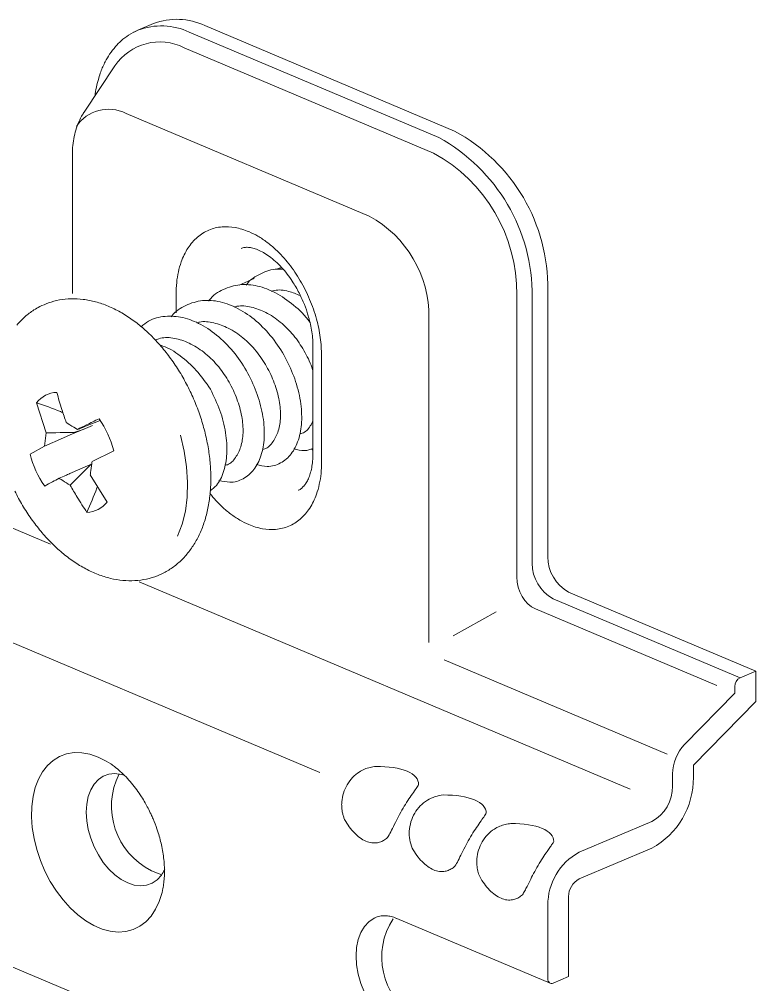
# Model space of a CAD drawing. Header units: metres. Extents: x -0.7 to 7.4, y 0 to 11.2.
# Drawn here: x -0.33026 to -0.30521, y 0.65585 to 0.6887 of the extents above; entities that cross this region are included whole.
import ezdxf

# ---------------------------------------------------------------- set-up
doc = ezdxf.new("R2010")
doc.units = ezdxf.units.M
doc.header["$MEASUREMENT"] = 0
doc.layers.add('PDF3_Geometry_Num_Penna__7', color=7, linetype='Continuous', lineweight=18)

msp = doc.modelspace()

# ---------------------------------------------------------------- linework, layer by layer
at = {"layer": 'PDF3_Geometry_Num_Penna__7', "color": 7, "linetype": 'Continuous', "lineweight": 18, "flags": 128}
for points in [[(-0.3122761529272918, 0.6704146984539843), (-0.3122761529272918, 0.6794780534539843, 0.2793237130491588), (-0.3154580673717362, 0.684901165120651), (-0.3239433254272918, 0.6884875040095398, 0.2052002689133297), (-0.3256955020939585, 0.688554320120651), (-0.3262253037606251, 0.6883299887317621), (-0.3263441898717362, 0.6882749553984288), (-0.3263738232050696, 0.6882594331762065)], [(-0.305735300149514, 0.6662962648428733), (-0.3120997640384029, 0.6689861953984287, -0.2766823151226567), (-0.3128066954272918, 0.6701906140095398), (-0.3128066954272918, 0.679253475120651, 0.2757303603340652), (-0.3159886098717363, 0.6846772217873176), (-0.3244739737606251, 0.6882635606762065, 0.205133549322939), (-0.3262254095939585, 0.6883298828984288)], [(-0.3133365676495141, 0.669727840120651), (-0.3133365676495141, 0.679329040120651, 0.2779676439970558), (-0.3161648929272918, 0.6841492898428733), (-0.3246506095939585, 0.6877352759539843, 0.380445122486868), (-0.3270039548717363, 0.6871154806762065), (-0.3280527279272918, 0.6855426915095398), (-0.3280636640384029, 0.6855261109539843, 0.01509817629439284), (-0.3281373945939583, 0.6854038734539843)], [(-0.3265403695939584, 0.6881626662317621, 0.04140430889659644), (-0.3267904890384029, 0.6879707551206509, 0.03083753230680002), (-0.3269827529272917, 0.687777080120651, 0.03544393262902647), (-0.3271852473717362, 0.6875121440095399, 0.02717586245879707), (-0.3273348251495139, 0.6872581440095398, 0.01618827110083595), (-0.327415964038403, 0.687088105120651, 0.01380458968688346), (-0.3274844029272918, 0.6869194773428732, 0.01641031770217191), (-0.3275577807050696, 0.6867018134539844, 0.02370399148541289), (-0.327636450149514, 0.6863917217873176, 0.013665952192917), (-0.3276826640384029, 0.686097505120651)], [(-0.3283171701495138, 0.6850534945650953, -0.382734564829469), (-0.3266284229272918, 0.6854983473428732), (-0.3183505982050696, 0.6820039423428731, -0.2768635712151082), (-0.3163207148717362, 0.6785449562317621), (-0.3163207148717362, 0.6674963090095398)], [(-0.328261925149514, 0.6851438762317622, 0.02846452720502989), (-0.3283564695939585, 0.6848623595650954, 0.0257973889637315), (-0.3284189112606252, 0.684564615120651, 0.0332798710543246), (-0.3284496029272918, 0.6842584040095399, 0.009933581224779036), (-0.3284536598717362, 0.684099477620651), (-0.3284536598717362, 0.6793715498428733)], [(-0.3229133201495141, 0.6816168392873174, 0.06968339310613865), (-0.3233599368161807, 0.6816387115095401, 0.03628687485162192), (-0.3235917118161807, 0.6816016698428732, 0.0399847387522561), (-0.3238083173717362, 0.6815304087317621, 0.07804839934667374), (-0.3241988423717364, 0.6812866392873178, 0.07128411951742694), (-0.3245184590384028, 0.6809204559539842, 0.05926020061423318), (-0.3247502340384029, 0.6804445587317621, 0.03009714609709555), (-0.3248465423717363, 0.6801055392873177, 0.03204581513548589), (-0.3249043979272918, 0.6797407670650955)], [(-0.3200178259828475, 0.677871715120651, 0.03450600773691653), (-0.3201483537606252, 0.67849895400954, 0.01689830819131715), (-0.3202531287606252, 0.6788400901206509, 0.01647096682437908), (-0.3203804815384029, 0.6791717012317621, 0.03260290427151261), (-0.3206990398717362, 0.6798077595650955, 0.03441690255878844), (-0.3210902704272919, 0.6803820817873176, 0.03845589380135664), (-0.3215382982050697, 0.6808685623428732, 0.02667288020167952), (-0.321834631538403, 0.6811172706762065, 0.0333653001189273), (-0.3221380204272918, 0.6813201178984287)], [(-0.3205971223717363, 0.6790871756762065, 0.01156000967268616), (-0.320740350149514, 0.6793926812317621, 0.01500643454893709), (-0.3208507695939584, 0.6795937645650955, 0.01449250680662212), (-0.3209700084828474, 0.6797860284539843, 0.02027660228391419), (-0.3211478084828474, 0.6800340312317621, 0.02048207055244696), (-0.321339014038403, 0.6802612201206508, 0.02352559513356962), (-0.321543625149514, 0.6804633617873177, 0.0275789656948279), (-0.3217507057050695, 0.680632695120651, 0.03088212687633585), (-0.3219535529272918, 0.6807653395650954, 0.03527541174992278), (-0.3221444057050697, 0.6808595312317619, 0.0375133516747291), (-0.322316561260625, 0.6809166812317627, 0.04198270165960973), (-0.3224661390384029, 0.6809410228984287)], [(-0.3310123218161807, 0.6774265095650954), (-0.3363180995939585, 0.6796690120650953), (-0.3368479718161807, 0.6794449981762065, 0.2776128140044253), (-0.3370250309828474, 0.6791435495650955), (-0.3370250309828474, 0.6789172073428732), (-0.3387377670939585, 0.6771695462317621, 0.1884372891458775), (-0.3391465307050696, 0.6761754184539843), (-0.3391465307050696, 0.6757549073428732, -0.2770445690950048), (-0.3398534620939584, 0.6745498537317621), (-0.3423285509828474, 0.673503867620651, 0.2768906721688282), (-0.3433888245939585, 0.6716961284539843), (-0.3433888245939585, 0.6626332673428732, 0.3088482462355975), (-0.342912010149514, 0.6616998173428732), (-0.3189245323717362, 0.6515613367873176)], [(-0.3304104123717363, 0.6726437248428733, 0.01903107504645742), (-0.3301475929272917, 0.672161477620651, 0.01953537702616725), (-0.329851965149514, 0.6717056887317621, 0.01984401839893603), (-0.3295267040384029, 0.6712812970650954, 0.02084956220005418), (-0.3291749845939585, 0.6708939470650954, 0.02198084905778456), (-0.3288006873717362, 0.6705489303984288, 0.02456460471095186), (-0.3284066345939585, 0.6702501276206511, 0.02786012082003256), (-0.3279974123717362, 0.670002477620651, 0.03113988504702465), (-0.3275783123717363, 0.6698105665095399, 0.03372472211553693), (-0.3271549790384029, 0.6696779220650955, 0.03537509198285452), (-0.326734115149514, 0.6696077192873177, 0.03926057826412885), (-0.3263238345939584, 0.6696006637317621, 0.04009308552842759), (-0.3259301345939585, 0.6696549915095399, 0.03996250710815463), (-0.325559365149514, 0.669767527620651, 0.03983358166851197), (-0.3252154068161807, 0.6699365081762065, 0.03837244906017391), (-0.3249014345939584, 0.6701576998428732, 0.03608893892892341), (-0.3246199179272918, 0.6704272220650953, 0.03365022339571302), (-0.3243733262606251, 0.6707447220650954, 0.03304840660816519), (-0.3241637762606251, 0.6711059665095399, 0.03094329855077206), (-0.3239937373717363, 0.6715088387317621, 0.0283403127049678), (-0.3238656790384029, 0.6719491053984288, 0.02600812025204669), (-0.3237824234828474, 0.6724204165095398, 0.02416236299740569), (-0.3237446762606251, 0.6729160692873176, 0.02203953759814396), (-0.323752790149514, 0.6734297137317621, 0.02058652150917851), (-0.3238060595939584, 0.6739549998428732, 0.01916227375726122), (-0.323903779038403, 0.6744841665095398, 0.01896068888605577), (-0.3240438318161806, 0.6750126276206511, 0.01806134879423484), (-0.3242251595939584, 0.6755322692873177, 0.01926495941567413), (-0.3244442345939585, 0.6760388581762065, 0.01829579539351492), (-0.3246999984828474, 0.6765267498428732, 0.02000300283785845), (-0.3249889234828474, 0.6769878303984288, 0.02027809180107176), (-0.3253078345939585, 0.6774192776206509, 0.02124818612530853), (-0.3256542623717363, 0.6778150942873177, 0.02277247070393552), (-0.3260243262606252, 0.6781703415095398, 0.02479114784635221), (-0.3264141457050696, 0.6784793748428731, 0.02697441082305187), (-0.3268205457050696, 0.6787386665095398, 0.03010665245001758), (-0.3272382345939585, 0.6789429248428732, 0.03249899196853805), (-0.327661215149514, 0.6790879165095399, 0.03631383294243974), (-0.3280831373717362, 0.6791718776206511, 0.03881033198308733), (-0.328496240149514, 0.67919269150954, 0.0395971413810112), (-0.3288938207050696, 0.6791514165095399, 0.04548625350813764), (-0.3292702345939585, 0.6790505220650955)], [(-0.3207648329272918, 0.674389516231762, 0.06506449212707238), (-0.3206554718161808, 0.6749913551206509, 0.05393945132447107), (-0.3206956884828476, 0.6757074940095399, 0.04435713527896607), (-0.3208897162606251, 0.6764673773428733, 0.04022077949142982), (-0.3212103912606253, 0.6771919828984287, 0.04339369579359071), (-0.3216474829272918, 0.6778573217873176, 0.04849772456982182), (-0.3221995801495141, 0.6784337606762065, 0.0551083283599705), (-0.3228141190384029, 0.6788549773428731, 0.06513096069406495), (-0.3234265412606251, 0.6790874578984287)], [(-0.3297616540384029, 0.678809927620651, 0.04159721020001333), (-0.3300692762606252, 0.6785777998428734, 0.0358002366575038), (-0.3303433845939585, 0.6782980470650954, 0.03455245330494942)], [(-0.3205743329272918, 0.6774272856762066, 0.03982606456110294), (-0.3209302857050695, 0.6779486912317622, 0.04975530217461926), (-0.3213779607050696, 0.6783991884539843, 0.05572963832294377), (-0.3218760829272918, 0.6787276245650954, 0.05704610680564174), (-0.3223703245939585, 0.6789068356762067)], [(-0.3220377962606252, 0.6738517417873175, 0.06465097768225553), (-0.3219280823717362, 0.6744535806762064, 0.05356190774265802), (-0.3219686518161808, 0.6751693667873175, 0.04454071329422881), (-0.3221626795939584, 0.6759288973428732, 0.04046954374246091), (-0.3224830018161807, 0.6766542084539844, 0.04247308439757145), (-0.3229200934828474, 0.6773195473428731, 0.04802771782811252), (-0.3234725434828474, 0.6778959862317622, 0.05433471737513155), (-0.3240870823717362, 0.6783172028984288, 0.06624613051526777), (-0.3246991518161807, 0.6785496834539844, 0.0750967541081031), (-0.3252964045939585, 0.6785916640095397)], [(-0.3204609148717362, 0.6787204984539843, -0.0100420531428707), (-0.3204147009828474, 0.6785684512317621, -0.01445216833926293), (-0.3203526120939585, 0.6783183317873176, -0.01534857579048138), (-0.3203060454272918, 0.6780636262317621, -0.02088957648448321), (-0.3202764120939585, 0.6778011595650953, -0.01154900924324275), (-0.3202670634828474, 0.6775574253984288), (-0.3202670634828474, 0.6739319281762065)], [(-0.3216309729272918, 0.6743254517873177, 0.07403694704705144), (-0.3214503507050697, 0.67469339900954, 0.0663283746243382), (-0.3213741507050696, 0.675164710120651, 0.05308678585454554), (-0.3214182479272918, 0.6757259795650954, 0.04411516614666581), (-0.3215829951495139, 0.6763214684539843, 0.03990612410105186), (-0.3218468729272918, 0.6768894406762066, 0.04281363357385379), (-0.3222028257050696, 0.6774108462317621, 0.04884146475401752), (-0.3226512062606252, 0.6778613434539843, 0.05638555421739468), (-0.3231486229272918, 0.6781897795650954, 0.05737316582606558), (-0.3236428645939585, 0.6783686378984288)], [(-0.3226471140384029, 0.6746269356762066, 0.05343439111308896), (-0.3226908584828474, 0.6751882051206509, 0.04372758819314289), (-0.3228559584828474, 0.6757829884539843, 0.0402237297749791), (-0.3231198362606251, 0.6763516662317621, 0.04303303674438139), (-0.323475789038403, 0.6768730717873176, 0.04856215487875281), (-0.3239238168161807, 0.6773235690095398, 0.05573873730361755), (-0.3244215862606251, 0.6776520051206509, 0.0603235348681268), (-0.3249158279272918, 0.677831216231762)], [(-0.3286589765384029, 0.6749782317873176, -0.006085879748073217), (-0.328809612649514, 0.6754199095650955, -0.008359194363896266), (-0.3289834968161807, 0.6760072845650954, 0.2217946067319944), (-0.329669085149514, 0.675655565120651), (-0.3293445295939585, 0.6746268298428733), (-0.3294031259828474, 0.6741710762317621), (-0.3291178698717362, 0.674296982620651), (-0.3290565570939585, 0.6743228059539844), (-0.329041387649514, 0.6743305670650954), (-0.328443852649514, 0.6745940215095398), (-0.3280392165384029, 0.6747665298428732), (-0.3280889582050696, 0.6747464215095399)], [(-0.328775499038403, 0.6753200734539843, 0.007804460884009315), (-0.328862635149514, 0.6753557040095398, 0.01206531771848569), (-0.329669085149514, 0.675655565120651)], [(-0.323310512649514, 0.6733134028984287, 0.06165348325252325), (-0.3232007987606252, 0.6739159473428732, 0.05311391669501493), (-0.3232413682050696, 0.6746317334539843, 0.04813835274757412), (-0.3234350432050696, 0.6753916167873176)], [(-0.3281475898717363, 0.6747978917873176, 0.001684865668169721), (-0.328284150149514, 0.6747448340095399, -0.001014842499763276), (-0.3279740584828474, 0.6748993506762065, -0.000466704375409711), (-0.3275462095939584, 0.6751116523428733, -0.09189213819292652), (-0.3270463234828473, 0.674021216231762), (-0.3277839818161807, 0.6736550328984288)], [(-0.3286818365384029, 0.6731788887317621, -0.001440836903663883), (-0.3289032398717363, 0.6730815573428732, -0.002459313063691609), (-0.329125842649514, 0.6729637295650955, 0.0009448132134866661), (-0.3293941654272917, 0.6728191612317621, -0.0918326808269895), (-0.3298940515384029, 0.6739088917873177), (-0.3294029848717362, 0.6741710056762066)], [(-0.327812521538403, 0.6735585128984287), (-0.3285284134828474, 0.6728474540095399, 0.005800193657644994), (-0.3282902884828474, 0.6724428178984287, 0.008316780189122696), (-0.3279568782050696, 0.6719233173428732, 0.2221464292954906), (-0.3272712898717363, 0.6722745428984288), (-0.3278427898717362, 0.6731991734539843)], [(-0.3206618218161807, 0.67273886900954, 0.04002736772732298), (-0.3205782134828474, 0.6728193023428732, 0.03859494172727834), (-0.3204984857050696, 0.672927605120651, 0.03276991422454217), (-0.3204244023717363, 0.67306906900954, 0.031362766625217), (-0.3203605495939586, 0.6732415773428733, 0.02746228789976298), (-0.3203108079272917, 0.6734430134539843, 0.01922659263744539), (-0.3202790579272918, 0.6736698495650953)], [(-0.3233601837606252, 0.6721145581762066, 0.02918357614818166), (-0.3230638504272919, 0.6718654970650952, 0.02936411073122146), (-0.3227597559828474, 0.6716633553984288, 0.03370019667286211), (-0.3224493115384029, 0.671507427620651, 0.05685206679109334), (-0.3219850559828473, 0.6713666692873177, 0.06493785245776151), (-0.3215384393161806, 0.6713444442873175, 0.03851160214529067), (-0.3213066643161807, 0.6713818387317622, 0.04220640020746898), (-0.321090058760625, 0.6714527470650953, 0.07724563683874772), (-0.3206991809828473, 0.6716961637317621, 0.07044429338305716), (-0.3203799170939584, 0.6720630526206509, 0.05947179215175631), (-0.3201481420939585, 0.6725389498428732, 0.03050867674857518), (-0.3200518337606252, 0.6728779692873177, 0.03115162789018062), (-0.3199936254272918, 0.6732423887317621)], [(-0.3279569487606251, 0.6719234584539843, 0.009991572371551004), (-0.3276203987606252, 0.6727538973428732, 0.002750138893999049), (-0.3276006432050696, 0.6728068140095399)], [(-0.3122761529272918, 0.656055020120651), (-0.3122761529272918, 0.658547395120651, -0.2767817857436216), (-0.3112157734828473, 0.6603550284539843), (-0.3087406845939585, 0.6614013673428731, 0.2772362340460745), (-0.3080338590384029, 0.6626063856762066), (-0.3080338590384029, 0.6630265440095399, -0.1883437301020751), (-0.3076252718161807, 0.6640207776206509), (-0.3059123945939585, 0.6657684740095399), (-0.3059123945939585, 0.6659949573428732, -0.2772292023193599), (-0.3057353354272918, 0.6662963706762065), (-0.3052054632050696, 0.6665200317873177), (-0.3115692215384029, 0.6692096095650955, -0.2766220648206552), (-0.3122761529272918, 0.6704146984539844)], [(-0.3253675245939585, 0.6591523384539842), (-0.3253731690384029, 0.659124116231762, 0.01322217857424974), (-0.3253435357050696, 0.6593124995650954, 0.02089325454728421), (-0.3253244857050696, 0.6595449801206509, 0.01743688650098801), (-0.3253220162606251, 0.6597894551206509, 0.01625649799547489), (-0.3253357745939585, 0.6600420440095399, 0.0136256455274135), (-0.3253661134828474, 0.6602963967873177, 0.01377496541690692), (-0.3254105634828474, 0.6605472217873176, 0.01245261474259823), (-0.3254659495939585, 0.6607842884539843, 0.0105960352771724), (-0.3255315662606252, 0.6610153578984288, 0.007456603956691168), (-0.3255770745939585, 0.6611539995650955, 0.01138631898957614), (-0.3257051329272918, 0.6614891384539844, 0.003224664725356411), (-0.3257760059828473, 0.6616490878984287, 0.009986071010859104), (-0.3258800754272918, 0.6618614601206511, 0.01014512133936216), (-0.3259760309828473, 0.6620367906762065, 0.01219640500658451), (-0.3261030309828473, 0.6622470462317621, 0.0133895572487058), (-0.3262610754272918, 0.662478821231762, 0.01530541157448227), (-0.3264388754272918, 0.6627074212317621, 0.01786679550595145), (-0.3266276115384029, 0.662918735120651, 0.01743567347487594), (-0.3268234032050696, 0.6631078240095398, 0.02339456325286601), (-0.3270213115384029, 0.6632708073428731, 0.011761256243545), (-0.327147817649514, 0.6633613653984288), (-0.3273019815384029, 0.6634580265095399), (-0.3275800057050696, 0.6635974795650954), (-0.3278583473717362, 0.6636923767873176), (-0.328131750149514, 0.6637431767873176), (-0.3283973918161807, 0.6637470573428732), (-0.3286506862606252, 0.6637047240095398), (-0.328887400149514, 0.663617235120651), (-0.3291047112606251, 0.6634845906762066), (-0.3292983862606251, 0.6633099656762065), (-0.3294666612606251, 0.6630961823428733), (-0.3296056557050696, 0.6628453573428732), (-0.3297146640384029, 0.662563135120651), (-0.3297901584828474, 0.6622516323428732), (-0.3298331973717363, 0.6619168462317621), (-0.3298420168161807, 0.6615640684539843), (-0.3298162640384029, 0.6611971795650955), (-0.3297566445939585, 0.6608228823428732), (-0.3296638640384029, 0.6604471740095399), (-0.3295396862606251, 0.660075346231762), (-0.329385875149514, 0.659711985120651), (-0.3292045473717362, 0.6593644990095399), (-0.328998525149514, 0.6590371212317621), (-0.3287713362606252, 0.658734085120651), (-0.3285261557050696, 0.6584617406762066), (-0.3282661584828473, 0.6582225573428733), (-0.3279959307050696, 0.6580214740095399), (-0.3277190001495141, 0.657860960120651), (-0.3274406584828474, 0.6577431323428732), (-0.3271640807050696, 0.6576701073428732), (-0.3268942057050696, 0.6576429434539843), (-0.3266338557050696, 0.6576623462317621), (-0.326388675149514, 0.6577272573428732), (-0.3261611334828474, 0.6578380295650955), (-0.3259551112606252, 0.6579918406762065), (-0.3257741362606251, 0.6581858684539843), (-0.3256203251495141, 0.6584187017873177), (-0.3254961473717363, 0.6586854017873176), (-0.3254033668161807, 0.6589831462317621), (-0.3253730279272918, 0.6591242573428732)], [(-0.3073262573717362, 0.6633254173428732), (-0.3073261868161805, 0.662904906231762, -0.2786652014403736), (-0.3087408257050696, 0.6604947284539843), (-0.3112159145939585, 0.6594487423428732, 0.2763912353611099), (-0.3115692215384029, 0.6588464095650954), (-0.3115692215384029, 0.6561271984539843)], [(-0.325307587649514, 0.6597704051206512, -0.000393635561243345), (-0.3254243570939584, 0.6595753190095399), (-0.3255686432050696, 0.6594200967873177), (-0.3257376237606252, 0.6593068551206509), (-0.3259263598717362, 0.6592380634539844), (-0.3261316765384029, 0.6592154856762065), (-0.3263472237606251, 0.6592408856762065), (-0.3265684154272918, 0.6593114412317621), (-0.3267896070939585, 0.6594278578984287), (-0.3270051543161807, 0.6595848440095399), (-0.3272108237606252, 0.6597806356762066), (-0.3273999126495141, 0.6600092356762065), (-0.3275685404272918, 0.660265705120651), (-0.3277124737606251, 0.6605422828984288), (-0.327828537649514, 0.6608336773428732), (-0.3279135570939585, 0.661132480120651), (-0.327965062649514, 0.6614312828984288), (-0.3279827015384029, 0.6617216190095399), (-0.327965062649514, 0.6619985495650954), (-0.3279135570939585, 0.6622532551206509), (-0.327828537649514, 0.6624800912317621), (-0.3277124737606251, 0.6626730606762065), (-0.3275685404272918, 0.6628289884539843), (-0.3273999126495141, 0.662942230120651), (-0.3272108237606252, 0.6630110217873176), (-0.3270051543161807, 0.6630328940095399), (-0.3267896070939585, 0.6630081995650955), (-0.3266908293161807, 0.6629820940095399)], [(-0.3268654543161807, 0.6630218873428733, 0.4140951650793233), (-0.3257587904272917, 0.65972835400954, 0.03636587895153905), (-0.3254144793161807, 0.6595886540095398)], [(-0.3183229404272918, 0.6632466067873177, 0.04560628591042627), (-0.3185109709828474, 0.663184165120651, 0.04141034833463535), (-0.3186930043161806, 0.6630878567873174, 0.05802040077412467), (-0.3189191348717362, 0.6629012373428732, 0.05877615308209962), (-0.3191029320939582, 0.6626553512317619, 0.05776514319134152), (-0.3192292265384029, 0.6623710123428732, 0.05617388334222926), (-0.3192870820939587, 0.6620736206762067, 0.0266881068843857), (-0.319290962649514, 0.6619448567873176, 0.02087791318633285), (-0.3192835543161806, 0.6618185623428732, 0.02175399787530451), (-0.3192634459828473, 0.661698265120651, 0.0275668801493879), (-0.3192324015384029, 0.6615811428984288)], [(-0.3168837129272918, 0.662346106231762, 0.007051434514568066), (-0.3170385823717363, 0.6621182117873177, 0.01364164634058088), (-0.3172019184828473, 0.6618543340095399, 0.01736466057631797), (-0.3175003684828474, 0.6612955340095399)], [(-0.3158335287606251, 0.6623068420650956, 0.1152720318712968), (-0.316375042649514, 0.6621293948428733, 0.1218004799280378), (-0.3168050787606251, 0.6616838365095399, 0.05845776318512833), (-0.3169338426495142, 0.661389972620651, 0.05864832036630824), (-0.3169909926495139, 0.6610784698428732, 0.1131284693928936), (-0.3168939787606251, 0.6604992087317622)], [(-0.3145858595939585, 0.661374415120651, 0.008388564561482837), (-0.3147400234828474, 0.661147226231762, 0.01214321106752213), (-0.314904065149514, 0.6608833484539842, 0.01700235787280278), (-0.3152018095939584, 0.6603245484539844)], [(-0.3190306832050696, 0.661220745120651, 0.03636653635623094), (-0.3188564109828475, 0.6610136645650952, 0.04315955640633015), (-0.3186620304272917, 0.6608450367873178, 0.0577629513158501), (-0.3184634165384028, 0.6607317951206513, 0.06874771572719666), (-0.3182644498717362, 0.6606767617873177, 0.07699001258538268), (-0.3180707748717362, 0.6606820534539842, 0.03310595099318665), (-0.3179991609828474, 0.6606993395650954)], [(-0.3137264929272918, 0.6613042828984289, 0.04411430361868308), (-0.3139138179272918, 0.6612425467873178, 0.04027481251291623), (-0.3140958512606252, 0.6611462384539845, 0.05944463358745713), (-0.314321276260625, 0.6609599717873176, 0.05932902317446125), (-0.3145057790384027, 0.6607147912317619, 0.05552974463931291), (-0.3146327790384029, 0.660430805120651, 0.05409985018594012), (-0.3146913401495141, 0.6601334134539844, 0.01699178690395704), (-0.3146952207050694, 0.6600251106762065, 0.01747651098704574), (-0.3146913401495142, 0.6599192773428733, 0.02117661226722281), (-0.314678640149514, 0.6598162662317621, 0.02146271421171897), (-0.3146581790384028, 0.6597167828984288, 0.02503631411700318), (-0.3146306623717363, 0.6596204745650954)], [(-0.3179303693161806, 0.6607257978984283, 0.03118449255869246), (-0.3178626359828474, 0.6607600173428733, 0.03198526596372356), (-0.3177973720939585, 0.6608030562317622)], [(-0.3121306320939585, 0.6606288545650955, 0.002585228990376588), (-0.3121009987606253, 0.6606764795650956, 0.004366842461084695), (-0.3120777154272918, 0.6607195184539844)], [(-0.3131381654272918, 0.6589115323428731, 0.006728183301952285), (-0.3130623182050696, 0.6590413545650955, 0.009949951623940419), (-0.3129822376495141, 0.6591958712317622, 0.002400677563323342), (-0.3128940432050696, 0.659372260120651, -0.00469070783816151), (-0.3127592820939585, 0.6596368434539843, -0.00829121876100069), (-0.3126068820939585, 0.6599102462317622, -0.00968798637552394), (-0.3124484848717362, 0.6601667156762066, -0.005251901067932792), (-0.3122996126495141, 0.6603861434539844, -0.005678946046197527), (-0.3122505765384029, 0.6604556406762065, 0.01083104794890741), (-0.312205773760625, 0.660519846231762, 0.007955205966974537), (-0.3121652043161807, 0.6605773490095399)], [(-0.3167320890384029, 0.6602494067873176, 0.03935655501190484), (-0.3165578168161805, 0.6600423262317622, 0.04527490122969955), (-0.3163641418161806, 0.6598733456762068, 0.05449900338498207), (-0.3161648223717364, 0.6597601040095395, 0.06825440877233147), (-0.3159658557050696, 0.6597054234539841, 0.08005533664873167), (-0.3157728862606251, 0.6597107151206504, 0.03478250674841103), (-0.3157012723717361, 0.6597283540095394, 0.03260860741640105), (-0.3156317751495141, 0.6597541067873178, 0.02205103610008988), (-0.3155647473717362, 0.659788326231762, 0.02157963256219482), (-0.3154994834828475, 0.6598313651206511, 0.01672688348333959), (-0.3154366890384029, 0.6598828706762065)], [(-0.3144342357050696, 0.6592778920650955, 0.03641359835036249), (-0.3142599634828472, 0.6590711642873177, 0.043726560331764), (-0.3140655829272918, 0.6589025365095399, 0.05675540081821983), (-0.3138669690384028, 0.6587892948428733, 0.06908535588248994), (-0.3136680023717363, 0.6587342615095401, 0.07562461821252581), (-0.3134743273717361, 0.6587395531762062, 0.03513412378878854), (-0.313403419038403, 0.658756839287318, 0.03499022480119417), (-0.3133339218161809, 0.6587832976206512, 0.02804124086992691), (-0.3132661884828475, 0.6588175170650957, 0.02180041777119657), (-0.313201630149514, 0.6588602031762066)], [(-0.3173108209828474, 0.6542875328984288), (-0.3175436543161807, 0.6544092412317621), (-0.3177711959828474, 0.6545753995650955), (-0.3179874487606251, 0.6547814217873176), (-0.3181864154272918, 0.6550227217873176), (-0.3183645682050696, 0.6552922440095399), (-0.3185166154272918, 0.6555839912317621), (-0.3186386765384029, 0.6558916134539843), (-0.3187282820939585, 0.6562059384539843), (-0.3187829626495141, 0.656520616231762), (-0.3188013070939584, 0.6568275328984288), (-0.3187829626495141, 0.6571189273428732), (-0.3187282820939585, 0.6573870384539844), (-0.3186386765384029, 0.6576262217873177), (-0.3185166154272918, 0.6578301273428732), (-0.3183645682050696, 0.6579938162317621), (-0.3181864154272918, 0.6581134078984288), (-0.3181310293161807, 0.6581388078984288, 0.02040826350818409), (-0.3181610859828474, 0.6581213806762065)], [(-0.3175430193161807, 0.6580893484539843, 0.4141845265124835), (-0.3168237054272918, 0.6547605373428732, 0.03375587978049594)]]:
    msp.add_lwpolyline(points, format="xyb", dxfattribs=at)
for points in [[(-0.3213884382050696, 0.6802464740095399), (-0.3215055604272918, 0.680197085120651)], [(-0.3213884382050696, 0.6801987784539844), (-0.3213884382050696, 0.6802464034539842)], [(-0.3222627979272918, 0.6798771862317621), (-0.3227782062606251, 0.6796595223428732)], [(-0.3249241534828474, 0.6787135840095398), (-0.3249241534828474, 0.6793503478984287)], [(-0.319974222649514, 0.6772583756762065), (-0.319974222649514, 0.6736332312317621)], [(-0.3281091370939584, 0.6748134140095399), (-0.3280477537606251, 0.6748398723428732)], [(-0.3277666957050696, 0.6748826290095399), (-0.3280887818161807, 0.6747464567873177)], [(-0.3280478243161807, 0.6748397665095399), (-0.3280629937606251, 0.6748316526206509)], [(-0.3277108862606251, 0.6749696240095399), (-0.3280629584828474, 0.674831335120651)], [(-0.3275069454272918, 0.6750547140095399), (-0.3277108509828474, 0.6749696945650954)], [(-0.3381477815384029, 0.6746223848428732), (-0.3291992204272918, 0.6708409598428733)], [(-0.3283992262606252, 0.674643375120651), (-0.3280887818161807, 0.6747463862317621)], [(-0.3247773979272918, 0.6745462201206509), (-0.3246489868161807, 0.6740085867873177), (-0.3245667895939585, 0.6734734228984288), (-0.324532570149514, 0.6729502534539843), (-0.3245463284828474, 0.6724447228984287), (-0.3246080645939585, 0.671966356231762), (-0.3247163673717362, 0.6715204451206509), (-0.3248708840384029, 0.671114045120651)], [(-0.3202670634828474, 0.6740384317873176), (-0.3203164523717362, 0.674085351231762)], [(-0.3285413604272918, 0.6732407306762066), (-0.3279437548717363, 0.6735039028984288), (-0.3277747743161807, 0.6735765751206509)], [(-0.3286176309828474, 0.6732071109539843), (-0.328556247649514, 0.673232863731762)], [(-0.3285563182050696, 0.6732329695650954), (-0.3285415015384029, 0.6732407306762066)], [(-0.3200290090384029, 0.6630656317873177), (-0.342328445149514, 0.6724893845650954)], [(-0.3261812418161807, 0.6695647862317622), (-0.3094733334828473, 0.6625035862317621)], [(-0.3065318018161807, 0.6660301292873176), (-0.3126958879272918, 0.6686357459539843)], [(-0.3154949326495141, 0.6677196173428732), (-0.3140386659828474, 0.6685366506762065)], [(-0.3158039307050696, 0.6669024428984288), (-0.3082216779272918, 0.6636978095650955)], [(-0.3052054632050696, 0.6665198906762065), (-0.3052054632050696, 0.6654897795650955), (-0.3073263632050696, 0.6633254878984288)], [(-0.3174134793161807, 0.658104165120651), (-0.3121969543161807, 0.6558996567873177)], [(-0.3122761529272918, 0.6560551612317621), (-0.312272625149514, 0.6560117695650954), (-0.312263100149514, 0.6559740223428732), (-0.3122465195939585, 0.6559415667873176), (-0.3122246473717362, 0.6559165195650954), (-0.3121974834828474, 0.6558999390095399), (-0.3121671445939584, 0.6558914723428731), (-0.3121343362606251, 0.6558928834539843), (-0.3120997640384029, 0.6559031140095399), (-0.3115691862606251, 0.6561271278984288)]]:
    msp.add_lwpolyline(points, dxfattribs=at)
at = {"layer": 'PDF3_Geometry_Num_Penna__7', "color": 7, "linetype": 'Continuous', "lineweight": 18}
for centre, radius, start, end in [((-0.3227152548034598, 0.6772190816982201), 0.002470863484507035, 61.63280148677504, 76.87241556936955), ((-0.3253903709779521, 0.6801929855498569), 0.001910146728707096, 325.6395550056411, 326.6462247110096), ((-0.3225543415887278, 0.6777145490385907), 0.001256759486444547, 103.7272951616582, 108.381144164033), ((-0.3258816737440862, 0.6757787751214399), 0.001875277323002855, 74.21727427616366, 77.43052032232156), ((-0.32710630965312, 0.674132633125127), 0.003884400903142182, 42.40631607627207, 53.37233836682929), ((-0.3240990100405595, 0.6757162112944136), 0.003957148507707453, 14.45119535919708, 16.78499153042328), ((-0.3240395701002758, 0.6745734571043104), 0.001380983001794012, 325.3194560195943, 342.3884711899353), ((-0.3219179085875519, 0.67460555148891), 0.001141268489727676, 298.5989678223528, 322.9676919154813), ((-0.3233699883794996, 0.6741939607242337), 0.0006774422300871996, 280.8991188140208, 286.2417499566304), ((-0.3232024031370394, 0.674083129233248), 0.001160440267229501, 298.7513032209989, 322.6881580909578), ((-0.3178367922132798, 0.6573623780721864), 0.0008345569098311967, 85.86108777625584, 97.48719038876382)]:
    msp.add_arc(centre, radius, start, end, dxfattribs=at)
for points in [[(-0.3262253390384029, 0.6883298828984288), (-0.3263329362606252, 0.6882783773428731), (-0.326439475149514, 0.6882261662317619), (-0.3265403695939585, 0.6881626662317619)], [(-0.3281373945939585, 0.6854038734539843), (-0.3281867834828474, 0.6853220290095399), (-0.3282262945939584, 0.6852334817873177), (-0.3282619251495138, 0.6851438762317623)], [(-0.322913320149514, 0.6816168392873176), (-0.3227602145939584, 0.6815865003984288), (-0.3226049923717362, 0.6815318198428735), (-0.3224490645939584, 0.6814764337317624)], [(-0.3224491704272918, 0.6814763984539843), (-0.3223451009828474, 0.6814273623428732), (-0.3222410315384029, 0.6813790317873177), (-0.3221380204272917, 0.6813201178984286)], [(-0.3227134362606252, 0.6809043340095399), (-0.3226756890384029, 0.6809177395650954), (-0.3226379418161806, 0.6809318506762064), (-0.3225910223717361, 0.6809385534539839)], [(-0.3225910223717363, 0.6809385534539844), (-0.322555039038403, 0.6809441978984287), (-0.322513764038403, 0.6809449034539842), (-0.3224661390384029, 0.6809410228984287)], [(-0.3214781848717362, 0.6802049520650955), (-0.3216806793161807, 0.6802038937317622), (-0.3218651820939585, 0.6801294576206509), (-0.3220458043161807, 0.6800423215095398)], [(-0.3212802765384029, 0.6801911937317621), (-0.3213465987606251, 0.6801986020650954), (-0.3214132737606251, 0.6802060103984288), (-0.3214781848717361, 0.6802049520650957)], [(-0.3249241534828474, 0.6793502420650954), (-0.3249202729272918, 0.6794818281762064), (-0.324916745149514, 0.6796134142873176), (-0.324904397927292, 0.6797407670650956)], [(-0.3220458043161807, 0.6800423215095399), (-0.3222260737606252, 0.6799551853984288), (-0.3224021098717362, 0.6798553492873178), (-0.3225224070939585, 0.6796803715095402)], [(-0.3233182384828474, 0.6795040178984287), (-0.3234999190384029, 0.6794221734539844), (-0.3236748968161807, 0.679317751231762), (-0.3237948412606251, 0.6791427734539844)], [(-0.3227509718161807, 0.6796673540095399), (-0.3229495857050696, 0.6796461873428734), (-0.3231372634828475, 0.6795865678984288), (-0.3233182384828475, 0.6795040178984285)], [(-0.3221540718161807, 0.6796253734539843), (-0.3223579773717363, 0.679671940120651), (-0.3225594134828473, 0.6796878151206511), (-0.3227509718161806, 0.6796673540095401)], [(-0.3225224070939585, 0.6796803715095399), (-0.3225114482466252, 0.6796803715095399), (-0.3225520073057859, 0.6796525020650952), (-0.3225407515384028, 0.6796525020650952)], [(-0.3215800318161807, 0.6794728323428731), (-0.3216131929272918, 0.6794657767873177), (-0.3216452957050696, 0.6794555462317622), (-0.321677751260625, 0.6794449628984287)], [(-0.3210974318161807, 0.6794449628984288), (-0.3212628845939585, 0.6794901184539843), (-0.3214293957050696, 0.6795081101206512), (-0.3215800318161807, 0.6794728323428736)], [(-0.3209267579272918, 0.6789709706762066), (-0.3211281940384029, 0.6791357178984287), (-0.3213324523717362, 0.6792810623428733), (-0.3215412968161806, 0.6793932456762067)], [(-0.3206966762606251, 0.6792996184539843), (-0.3208300262606252, 0.6793535934539844), (-0.3209633762606251, 0.67940827400954), (-0.3210974318161807, 0.6794449628984292)], [(-0.3240234412606252, 0.6791287328984288), (-0.3242224079272918, 0.6791082717873176), (-0.3244097329272917, 0.6790482995650955), (-0.3245910607050695, 0.678966455120651)], [(-0.3234265412606251, 0.6790874578984287), (-0.3236300940384029, 0.6791343773428731), (-0.3238318829272918, 0.6791498995650953), (-0.3240234412606249, 0.6791287328984288)], [(-0.3205970870939585, 0.6790870345650953), (-0.3205491093161807, 0.6789649734539843), (-0.3205011315384029, 0.6788439706762065), (-0.3204609148717362, 0.6787204984539842)], [(-0.3295605707050696, 0.6789249331762065), (-0.3296283040384029, 0.6788882442873176), (-0.3296960373717363, 0.6788515553984288), (-0.3297616540384031, 0.6788099276206512)], [(-0.3292702345939585, 0.6790505220650954), (-0.3293690123717362, 0.6790148915095398), (-0.3294649679272918, 0.6789700887317619), (-0.3295605707050696, 0.6789249331762065)], [(-0.3245910607050696, 0.678966455120651), (-0.3247723884828474, 0.6788842578984287), (-0.3249477190384029, 0.6787794828984287), (-0.3250676634828474, 0.6786041523428732)], [(-0.3223703245939585, 0.6789068356762065), (-0.322536130149514, 0.6789466995650955), (-0.3227022884828474, 0.6789699828984288), (-0.3228525718161808, 0.6789354106762066)], [(-0.3203746607050696, 0.678395590120651), (-0.3205256495939585, 0.6786245428984289), (-0.3207253218161806, 0.6788076345650954), (-0.3209267579272917, 0.6789709706762065)], [(-0.3258640240384029, 0.6784283278984288), (-0.3259518657050696, 0.6783757640095398), (-0.3260319462606251, 0.6783076778984286), (-0.3261123795939583, 0.6782399445650954)], [(-0.3252964045939585, 0.6785916640095399), (-0.3254985462606251, 0.678575436231762), (-0.3256953962606252, 0.6785299278984286), (-0.3258640240384029, 0.6784283278984286)], [(-0.3250676634828474, 0.6786041523428732), (-0.3250570801495142, 0.6786041523428732), (-0.3250967362107839, 0.6785769884539846), (-0.3250863607050697, 0.6785769884539846)], [(-0.3236428645939585, 0.6783686378984288), (-0.323808670149514, 0.6784092073428732), (-0.3239751812606251, 0.6784321378984288), (-0.3241251118161808, 0.6783975656762067)], [(-0.3241251118161807, 0.6783975656762066), (-0.3241586257050696, 0.6783901573428732), (-0.3241910812606251, 0.6783795740095399), (-0.3242238895939584, 0.6783686378984288)], [(-0.3203700745939584, 0.6783885345650955), (-0.3203675306772253, 0.6783885345650955), (-0.3203778160454381, 0.6783955901206509), (-0.3203746607050697, 0.6783955901206509)], [(-0.325398075149514, 0.6778597912317621), (-0.3254788612606251, 0.6778453273428732), (-0.3255561195939585, 0.677818516231762), (-0.325633025149514, 0.6777913523428731)], [(-0.3249158279272918, 0.677831216231762), (-0.3250809279272918, 0.6778689634539843), (-0.3252460279272918, 0.6778869551206509), (-0.3253980751495139, 0.6778597912317617)], [(-0.3200178259828473, 0.677871715120651), (-0.3199906620939584, 0.67766392900954), (-0.3199825482050696, 0.6774610817873179), (-0.3199740815384029, 0.6772582345650955)], [(-0.3247888279272918, 0.6772499795650954), (-0.3249782695939584, 0.6773946184539843), (-0.325174414038403, 0.6775247934539844), (-0.3253716168161809, 0.6775833545650954)], [(-0.3203104551495141, 0.6768589606762065), (-0.3203700745939584, 0.6770508717873176), (-0.3204670884828473, 0.6772431356762065), (-0.3205743329272919, 0.6774272856762068)], [(-0.3237558945939585, 0.6761161517873177), (-0.3239100584828474, 0.6763376962317621), (-0.324064575149514, 0.676558535120651), (-0.3242381418161808, 0.6767522101206507)], [(-0.3234350432050696, 0.6753916167873176), (-0.3235239432050696, 0.6756353862317621), (-0.3236400070939585, 0.6758756278984287), (-0.3237560709828473, 0.6761162223428732)], [(-0.328284150149514, 0.6747448340095398), (-0.3283028473717363, 0.6747522423428732), (-0.328639750149514, 0.6749723756762066), (-0.328658800149514, 0.6749783728984289)], [(-0.3281091370939584, 0.6748134140095399), (-0.3281221898717362, 0.6748088278984289), (-0.3281348898717363, 0.6748031834539845), (-0.3281475898717364, 0.6747978917873177)], [(-0.320634940149514, 0.6746194567873176), (-0.3205209929272918, 0.6746550873428733), (-0.3204278595939584, 0.6747446928984289), (-0.3203583623717362, 0.6748632262317624)], [(-0.3203583623717363, 0.6748632262317621), (-0.3203241429272918, 0.674920376231762), (-0.3202955679272918, 0.6749852873428731), (-0.3202669929272918, 0.6750491401206511)], [(-0.3293445295939585, 0.6746268298428733), (-0.3291448573717363, 0.6746307103984289), (-0.328602285149514, 0.6746472909539845), (-0.3284012018161806, 0.6746434103984289)], [(-0.3227233140384029, 0.6741556245650954), (-0.3226788640384029, 0.6742963828984289), (-0.3226534640384029, 0.6744565440095399), (-0.322647114038403, 0.6746269356762067)], [(-0.3206963234828474, 0.6746042873428731), (-0.3206755095939585, 0.6746092262317621), (-0.3206550484828473, 0.6746134595650956), (-0.320634940149514, 0.6746194567873179)], [(-0.3219075507050695, 0.674082035120651), (-0.3217946618161807, 0.6741180184539844), (-0.3217071729272917, 0.67421397400954), (-0.3216309729272918, 0.6743254517873176)], [(-0.3210068384828473, 0.6739182051206509), (-0.3209062968161807, 0.6740487328984287), (-0.320824805149514, 0.6742078356762067), (-0.3207648329272918, 0.6743895162317624)], [(-0.3222794490384029, 0.6733797251206509), (-0.322179260149514, 0.6735109584539842), (-0.3220974157050696, 0.673670061231762), (-0.322037796260625, 0.6738517417873179)], [(-0.3219692868161807, 0.6740665128984287), (-0.321948120149514, 0.6740710990095399), (-0.3219276590384029, 0.6740749795650955), (-0.3219075507050694, 0.6740820351206513)], [(-0.3209195612606252, 0.6740876795650954), (-0.3207943251495141, 0.6740541656762066), (-0.3206687362606251, 0.6740206517873175), (-0.320554436260625, 0.6740252378984285)], [(-0.3205544362606252, 0.6740252378984288), (-0.3204531890384029, 0.67402982400954), (-0.3203600557050695, 0.6740643962317621), (-0.3202669223717361, 0.6740986156762064)], [(-0.3202674162606251, 0.6739167940095399), (-0.3202642412606251, 0.6738293051206511), (-0.3202709440384029, 0.6737488717873179), (-0.3202790579272917, 0.6736698495650957)], [(-0.3202677690384029, 0.6739323162317621), (-0.3202628301495141, 0.6739323162317621), (-0.3202727079272915, 0.67391679400954), (-0.320267416260625, 0.67391679400954)], [(-0.327842825149514, 0.6731992087317621), (-0.3278354168161807, 0.6732189642873175), (-0.3277902612606252, 0.673634183731762), (-0.3277839112606251, 0.6736549976206508)], [(-0.3231805140384029, 0.673543555120651), (-0.3230672723717363, 0.6735802440095399), (-0.3229797834828473, 0.6736761995650953), (-0.3229039362606249, 0.6737876773428729)], [(-0.3221925245939585, 0.673549905120651), (-0.3220683468161807, 0.6735202717873175), (-0.3219448745939584, 0.67349134400954), (-0.3218273995939583, 0.6734878162317623)], [(-0.3218273995939585, 0.673487816231762), (-0.3216619468161807, 0.6734828773428732), (-0.3215091940384028, 0.6735287384539842), (-0.3213716107050695, 0.6736035273428732)], [(-0.319974222649514, 0.6736332665095398), (-0.3199781032050696, 0.673501327620651), (-0.3199816309828473, 0.6733693887317621), (-0.3199936254272917, 0.6732423887317619)], [(-0.3286176309828474, 0.6732071109539843), (-0.3286391504272918, 0.6731979387317621), (-0.3286603170939585, 0.6731877081762065), (-0.3286818365384029, 0.6731788887317621)], [(-0.3235521654272918, 0.6728420917873177), (-0.3234463320939585, 0.6729623890095399), (-0.3233687209828474, 0.6731292528984287), (-0.3233105126495141, 0.6733134028984288)], [(-0.3289032398717363, 0.6730815573428731), (-0.3288856009828474, 0.6730653295650955), (-0.3285465815384029, 0.672862835120651), (-0.3285285898717365, 0.672847312898429)], [(-0.3237641848717362, 0.6726593528984287), (-0.3236901015384029, 0.6727147390095398), (-0.3236160182050695, 0.6727701251206512), (-0.3235521654272917, 0.6728420917873181)], [(-0.323465135149514, 0.673011425120651), (-0.3233413101495141, 0.6729824973428731), (-0.3232174851495141, 0.6729532167873177), (-0.3231000101495141, 0.6729500417873179)], [(-0.323100010149514, 0.6729500417873177), (-0.3229345573717363, 0.6729443973428733), (-0.3227818045939585, 0.6729902584539843), (-0.3226442212606253, 0.6730657528984286)], [(-0.3233601837606251, 0.6721145581762066), (-0.3235027059828474, 0.6722507303984288), (-0.3236371143161807, 0.6724059526206508), (-0.3237718754272918, 0.6725615276206506)], [(-0.320754955149514, 0.6726813662317621), (-0.3207493772430857, 0.6726813662317621), (-0.3207764080559422, 0.6726764273428734), (-0.320770830149514, 0.6726764273428734)], [(-0.3206618218161807, 0.6727388690095399), (-0.3206925134828473, 0.6727131162317621), (-0.3207207357050695, 0.6726919495650954), (-0.3207549551495138, 0.6726813662317623)], [(-0.3133365676495141, 0.6697277342873177), (-0.3133365676495141, 0.6692518370650955), (-0.3130670454272919, 0.6687921676206511), (-0.3126959232050697, 0.6686355342873181)], [(-0.3183229404272918, 0.6632466067873176), (-0.3182601459828474, 0.6632610706762065), (-0.3181962932050696, 0.6632695373428731), (-0.3181313820939585, 0.6632780040095394)], [(-0.318131452649514, 0.6632780040095398), (-0.3177035332050696, 0.6632804734539843), (-0.317328177649514, 0.6632215595650954), (-0.3170667693161807, 0.6631114928984289)], [(-0.3170669104272918, 0.6631115987317621), (-0.3168065604272918, 0.6630015320650954), (-0.3166672132050696, 0.6628424292873177), (-0.3166742687606251, 0.6626618070650956)], [(-0.3166741629272918, 0.6626618423428733), (-0.3167126157050696, 0.6625856423428732), (-0.3167884629272918, 0.6624819256762066), (-0.3168837129272918, 0.6623461062317622)], [(-0.3158335640384029, 0.6623068420650954), (-0.3154056445939585, 0.6623093115095399), (-0.3150295834828474, 0.6622507503984288), (-0.3147688807050696, 0.6621406837317623)], [(-0.3147690218161807, 0.6621407895650954), (-0.3145079662606251, 0.6620307228984288), (-0.3143693245939585, 0.661871620120651), (-0.3143756745939587, 0.6616906451206507)], [(-0.3143756040384029, 0.6616905040095399), (-0.3144140568161807, 0.6616146567873178), (-0.3144899040384029, 0.6615105873428732), (-0.3145858595939585, 0.6613744151206508)], [(-0.319192537649514, 0.6614703706762065), (-0.3192062959828473, 0.6615070595650956), (-0.3192207598717363, 0.6615441012317621), (-0.319232401538403, 0.6615811428984285)], [(-0.3190306832050696, 0.661220745120651), (-0.3190878332050696, 0.6612994145650954), (-0.3191400443161808, 0.6613844340095397), (-0.3191926082050697, 0.6614705117873174)], [(-0.3137264929272918, 0.6613042828984287), (-0.3136636984828474, 0.6613187467873176), (-0.3135998457050696, 0.6613268606762067), (-0.313535640149514, 0.6613353273428735)], [(-0.3135356754272918, 0.6613353273428733), (-0.3131070504272918, 0.6613385023428732), (-0.3127316948717362, 0.6612792356762065), (-0.3124702865384029, 0.6611691690095398)], [(-0.3175003684828474, 0.6612955340095399), (-0.3175878573717362, 0.661119145120651), (-0.3176629990384029, 0.6609653340095398), (-0.3177346129272918, 0.6608542090095397)], [(-0.3124704629272918, 0.6611690984539843), (-0.3122101129272918, 0.6610590317873176), (-0.3120714712606251, 0.6609006345650953), (-0.3120778212606251, 0.6607196595650953)], [(-0.3179303693161807, 0.6607257978984288), (-0.3179522415384029, 0.6607155673428732), (-0.317975877649514, 0.6607071006762065), (-0.3179991609828473, 0.6606993395650951)], [(-0.317734577649514, 0.6608542090095398), (-0.3177553915384029, 0.6608365701206511), (-0.3177758526495141, 0.6608185784539845), (-0.3177973720939586, 0.6608030562317623)], [(-0.3167320890384029, 0.6602494067873177), (-0.3167899445939585, 0.6603287817873176), (-0.3168421557050696, 0.6604134484539843), (-0.3168940140384029, 0.6604991734539843)], [(-0.3121306320939585, 0.6606288545650955), (-0.3121419209828473, 0.6606126267873178), (-0.3121528570939584, 0.6605953406762065), (-0.3121652043161804, 0.6605773490095396)], [(-0.3152018095939585, 0.6603245484539844), (-0.3152900040384029, 0.6601481595650954), (-0.3153651457050696, 0.6599936428984288), (-0.3154367595939585, 0.6598828706762067)], [(-0.314596090149514, 0.6595276940095399), (-0.3146077318161807, 0.6595587384539844), (-0.3146200790384029, 0.659589430120651), (-0.3146306623717363, 0.6596204745650953)], [(-0.3144342357050696, 0.6592778920650955), (-0.3144913857050696, 0.6593576198428732), (-0.3145435968161807, 0.6594426392873176), (-0.3145961607050697, 0.6595276587317621)], [(-0.313138130149514, 0.6589117087317621), (-0.3131589440384029, 0.6588940698428731), (-0.3131801107050696, 0.6588760781762065), (-0.313201630149514, 0.6588602031762065)], [(-0.3181212220939585, 0.6581432528984288), (-0.3180672470939584, 0.6581700640095399), (-0.3180076276495139, 0.6581824112317622), (-0.317945538760625, 0.6581898195650955)], [(-0.3177765582050696, 0.6581947584539843), (-0.3177204665384029, 0.6581912306762066), (-0.3176622582050695, 0.6581806473428732), (-0.3176022859828473, 0.6581672417873177)], [(-0.3176022859828473, 0.6581672417873177), (-0.3175437248717363, 0.6581541890095399), (-0.3174841054272918, 0.6581376084539843), (-0.3174223693161806, 0.6581072695650951)], [(-0.3174223693161807, 0.6581072695650954), (-0.317418771674635, 0.6581072695650954), (-0.3174167052121045, 0.65810338900954), (-0.3174135498717365, 0.65810338900954)]]:
    msp.add_open_spline(points, degree=3, dxfattribs=at)

doc.saveas('drawing.dxf')
